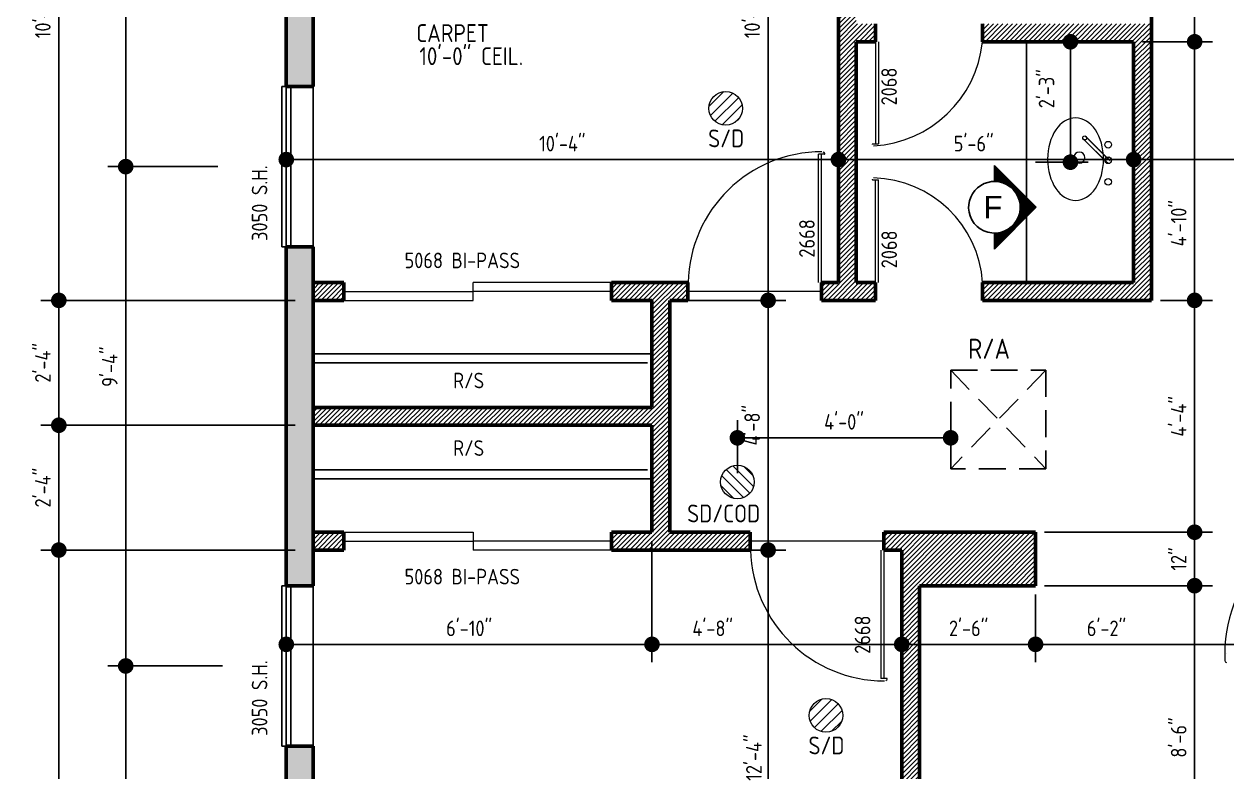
# Model space of a CAD drawing. Header units: feet. Extents: x 57903 to 63568, y -124112 to -112262.
# Drawn here: x 58261.1 to 58530.8, y -112946.6 to -112778.9 of the extents above; entities that cross this region are included whole.
import ezdxf
from ezdxf.enums import TextEntityAlignment as Align

# ---------------------------------------------------------------- set-up
doc = ezdxf.new("R2010")
doc.units = ezdxf.units.FT
doc.header["$LTSCALE"] = 30
doc.header["$MEASUREMENT"] = 0
for name, pattern in [('DASHED', [0.75, 0.5, -0.25]), ('HIDDEN', [0.375, 0.25, -0.125]), ('Solid', [0])]:
    doc.linetypes.add(name, pattern=pattern)
for name, color, linetype in [('CABS-FLOORPLAN', 4, 'Continuous'), ('TEXT', 7, 'Continuous'), ('WINS', 121, 'Continuous')]:
    doc.layers.add(name, color=color, linetype=linetype)
for name, color, linetype, lineweight in [('DIMS', 137, 'Continuous', 15), ('DOORS', 157, 'Continuous', 9), ('DOORTEXT', 253, 'Continuous', 20), ('HATCH', 123, 'Continuous', 0), ('L1', 251, 'Continuous', 13), ('TEXT LBLS', 81, 'Continuous', 18), ('WALLS', 7, 'Continuous', 60), ('WINDWS LBLS', 121, 'Continuous', 18)]:
    doc.layers.add(name, color=color, linetype=linetype, lineweight=lineweight)
doc.styles.add('ARCH', font='ARCHITXT.SHX')
doc.styles.add('SWIS72', font='swissel.ttf', dxfattribs={"height": 4.5})
doc.styles.add('TEXT1', font='ARCHITXT.shx')
doc.dimstyles.new('ARCHITECTURAL', dxfattribs={"dimtxt": 3.5, "dimasz": 3.5, "dimexe": 4, "dimexo": 2, "dimgap": 1.5, "dimtad": 1, "dimdec": 1, "dimzin": 3, "dimdsep": 46, "dimlunit": 4, "dimtxsty": 'ARCH', "dimblk": 'DOT', "dimcen": 0.0625, "dimadec": 0, "dimazin": 0, "dimtfac": 1, "dimtdec": 1, "dimtix": 1, "dimtofl": 0, "dimtmove": 1, "dimatfit": 2, "dimldrblk": 'DOTSMALL', "dimfxl": 1, "dimtolj": 1, "dimtzin": 0, "dimarcsym": 0})
pattern_1 = [(45, (-4579.4019, 10781.86935), (-0.530330086, 0.530330086), [])]

# ---------------------------------------------------------------- blocks, each defined once
blk = doc.blocks.new('_Dot')
at = {"layer": 'DIMS', "color": 0, "lineweight": -2}
blk.add_line((-0.5, 0), (-1, 0), dxfattribs=at)
at = {"layer": 'DIMS', "color": 0, "const_width": 0.5}
blk.add_lwpolyline([(-0.25, 0, 1), (0.25, 0, 1)], format="xyb", close=True, dxfattribs=at)
blk = doc.blocks.new('*D435')
at = {"layer": 'Defpoints', "color": 0, "linetype": 'Solid', "transparency": 16777216}
for p in [(58569.91, -112795.22), (58509.91, -112804.28), (58509.91, -112809.29)]:
    blk.add_point(p, dxfattribs=at)
at = {"layer": 'DIMS', "color": 0, "linetype": 'Solid', "lineweight": -2, "transparency": 16777216}
for p, q in [((58569.91, -112797.22), (58569.91, -112813.29)), ((58509.91, -112806.28), (58509.91, -112813.29)), ((58566.41, -112809.29), (58513.41, -112809.29))]:
    blk.add_line(p, q, dxfattribs=at)
at = {"layer": 'DIMS', "color": 0, "linetype": 'Solid', "lineweight": -2, "transparency": 16777216, "xscale": 3.5, "yscale": 3.5, "zscale": 3.5, "rotation": 180}
blk.add_blockref('_Dot', (58509.91, -112809.29), dxfattribs=at)
at = {"layer": 'DIMS', "color": 0, "linetype": 'Solid', "lineweight": -2, "transparency": 16777216, "xscale": 3.5, "yscale": 3.5, "zscale": 3.5}
blk.add_blockref('_Dot', (58569.91, -112809.29), dxfattribs=at)
at = {"layer": 'DIMS', "color": 0, "linetype": 'Solid', "transparency": 16777216, "insert": (58539.91, -112805.71), "char_height": 3.5, "attachment_point": 5, "style": 'ARCH'}
blk.add_mtext('\\A1;5\'-0"', dxfattribs=at)
blk = doc.blocks.new('_DotSmall')
at = {"layer": 'DIMS', "color": 0, "const_width": 0.5}
blk.add_lwpolyline([(-0.0625, 0, 1), (0.0625, 0, 1)], format="xyb", close=True, dxfattribs=at)
blk = doc.blocks.new('*D436')
at = {"layer": 'Defpoints', "color": 0, "linetype": 'Solid', "transparency": 16777216}
for p in [(58443.72, -112801.45), (58509.91, -112803.93), (58443.72, -112809.29)]:
    blk.add_point(p, dxfattribs=at)
at = {"layer": 'DIMS', "color": 0, "linetype": 'Solid', "lineweight": -2, "transparency": 16777216}
for p, q in [((58443.72, -112803.45), (58443.72, -112813.29)), ((58509.91, -112805.93), (58509.91, -112813.29)), ((58506.41, -112809.29), (58447.22, -112809.29))]:
    blk.add_line(p, q, dxfattribs=at)
at = {"layer": 'DIMS', "color": 0, "linetype": 'Solid', "lineweight": -2, "transparency": 16777216, "xscale": 3.5, "yscale": 3.5, "zscale": 3.5, "rotation": 180}
blk.add_blockref('_Dot', (58443.72, -112809.29), dxfattribs=at)
at = {"layer": 'DIMS', "color": 0, "linetype": 'Solid', "lineweight": -2, "transparency": 16777216, "xscale": 3.5, "yscale": 3.5, "zscale": 3.5}
blk.add_blockref('_Dot', (58509.91, -112809.29), dxfattribs=at)
at = {"layer": 'DIMS', "color": 0, "linetype": 'Solid', "transparency": 16777216, "insert": (58474.05, -112805.71), "char_height": 3.5, "attachment_point": 5, "style": 'ARCH'}
blk.add_mtext('\\A1;5\'-6"', dxfattribs=at)
blk = doc.blocks.new('*D437')
at = {"layer": 'Defpoints', "color": 0, "linetype": 'Solid', "transparency": 16777216}
for p in [(58319.91, -112789.05), (58443.72, -112801.45), (58319.91, -112809.29)]:
    blk.add_point(p, dxfattribs=at)
at = {"layer": 'DIMS', "color": 0, "linetype": 'Solid', "lineweight": -2, "transparency": 16777216}
for p, q in [((58319.91, -112791.05), (58319.91, -112813.29)), ((58443.72, -112803.45), (58443.72, -112813.29)), ((58440.22, -112809.29), (58323.41, -112809.29))]:
    blk.add_line(p, q, dxfattribs=at)
at = {"layer": 'DIMS', "color": 0, "linetype": 'Solid', "lineweight": -2, "transparency": 16777216, "xscale": 3.5, "yscale": 3.5, "zscale": 3.5, "rotation": 180}
blk.add_blockref('_Dot', (58319.91, -112809.29), dxfattribs=at)
at = {"layer": 'DIMS', "color": 0, "linetype": 'Solid', "lineweight": -2, "transparency": 16777216, "xscale": 3.5, "yscale": 3.5, "zscale": 3.5}
blk.add_blockref('_Dot', (58443.72, -112809.29), dxfattribs=at)
at = {"layer": 'DIMS', "color": 0, "linetype": 'Solid', "transparency": 16777216, "insert": (58381.81, -112805.71), "char_height": 3.5, "attachment_point": 5, "style": 'ARCH'}
blk.add_mtext('\\A1;10\'-4"', dxfattribs=at)
blk = doc.blocks.new('*D570')
at = {"layer": 'Defpoints', "color": 0, "linetype": 'Solid', "transparency": 16777216}
for p in [(58401.91, -112892.87), (58319.91, -112902.19), (58401.91, -112918.02)]:
    blk.add_point(p, dxfattribs=at)
at = {"layer": 'DIMS', "color": 0, "linetype": 'Solid', "lineweight": -2, "transparency": 16777216}
for p, q in [((58401.91, -112894.87), (58401.91, -112922.02)), ((58319.91, -112904.19), (58319.91, -112922.02)), ((58323.41, -112918.02), (58398.41, -112918.02))]:
    blk.add_line(p, q, dxfattribs=at)
at = {"layer": 'DIMS', "color": 0, "linetype": 'Solid', "lineweight": -2, "transparency": 16777216, "xscale": 3.5, "yscale": 3.5, "zscale": 3.5, "rotation": 180}
blk.add_blockref('_Dot', (58319.91, -112918.02), dxfattribs=at)
at = {"layer": 'DIMS', "color": 0, "linetype": 'Solid', "lineweight": -2, "transparency": 16777216, "xscale": 3.5, "yscale": 3.5, "zscale": 3.5}
blk.add_blockref('_Dot', (58401.91, -112918.02), dxfattribs=at)
at = {"layer": 'DIMS', "color": 0, "linetype": 'Solid', "transparency": 16777216, "insert": (58360.91, -112914.43), "char_height": 3.5, "attachment_point": 5, "style": 'ARCH'}
blk.add_mtext('\\A1;6\'-10"', dxfattribs=at)
blk = doc.blocks.new('*D571')
at = {"layer": 'Defpoints', "color": 0, "linetype": 'Solid', "transparency": 16777216}
for p in [(58401.91, -112896.87), (58457.91, -112896.87), (58457.91, -112918.02)]:
    blk.add_point(p, dxfattribs=at)
at = {"layer": 'DIMS', "color": 0, "linetype": 'Solid', "lineweight": -2, "transparency": 16777216}
for p, q in [((58401.91, -112898.87), (58401.91, -112922.02)), ((58457.91, -112898.87), (58457.91, -112922.02)), ((58405.41, -112918.02), (58454.41, -112918.02))]:
    blk.add_line(p, q, dxfattribs=at)
at = {"layer": 'DIMS', "color": 0, "linetype": 'Solid', "lineweight": -2, "transparency": 16777216, "xscale": 3.5, "yscale": 3.5, "zscale": 3.5, "rotation": 180}
blk.add_blockref('_Dot', (58401.91, -112918.02), dxfattribs=at)
at = {"layer": 'DIMS', "color": 0, "linetype": 'Solid', "lineweight": -2, "transparency": 16777216, "xscale": 3.5, "yscale": 3.5, "zscale": 3.5}
blk.add_blockref('_Dot', (58457.91, -112918.02), dxfattribs=at)
at = {"layer": 'DIMS', "color": 0, "linetype": 'Solid', "transparency": 16777216, "insert": (58415.53, -112914.43), "char_height": 3.5, "attachment_point": 5, "style": 'ARCH'}
blk.add_mtext('\\A1;4\'-8"', dxfattribs=at)
blk = doc.blocks.new('*D473')
at = {"layer": 'Defpoints', "color": 0, "linetype": 'Solid', "transparency": 16777216}
for p in [(58457.91, -112906.56), (58487.91, -112904.87), (58487.91, -112918.02)]:
    blk.add_point(p, dxfattribs=at)
at = {"layer": 'DIMS', "color": 0, "linetype": 'Solid', "lineweight": -2, "transparency": 16777216}
for p, q in [((58487.91, -112906.87), (58487.91, -112922.02)), ((58457.91, -112908.56), (58457.91, -112922.02)), ((58461.41, -112918.02), (58484.41, -112918.02))]:
    blk.add_line(p, q, dxfattribs=at)
at = {"layer": 'DIMS', "color": 0, "linetype": 'Solid', "lineweight": -2, "transparency": 16777216, "xscale": 3.5, "yscale": 3.5, "zscale": 3.5, "rotation": 180}
blk.add_blockref('_Dot', (58457.91, -112918.02), dxfattribs=at)
at = {"layer": 'DIMS', "color": 0, "linetype": 'Solid', "lineweight": -2, "transparency": 16777216, "xscale": 3.5, "yscale": 3.5, "zscale": 3.5}
blk.add_blockref('_Dot', (58487.91, -112918.02), dxfattribs=at)
at = {"layer": 'DIMS', "color": 0, "linetype": 'Solid', "transparency": 16777216, "insert": (58472.91, -112914.43), "char_height": 3.5, "attachment_point": 5, "style": 'ARCH'}
blk.add_mtext('\\A1;2\'-6"', dxfattribs=at)
blk = doc.blocks.new('*D572')
at = {"layer": 'Defpoints', "color": 0, "linetype": 'Solid', "transparency": 16777216}
for p in [(58487.91, -112904.87), (58561.91, -112909.36), (58561.91, -112918.02)]:
    blk.add_point(p, dxfattribs=at)
at = {"layer": 'DIMS', "color": 0, "linetype": 'Solid', "lineweight": -2, "transparency": 16777216}
for p, q in [((58487.91, -112906.87), (58487.91, -112922.02)), ((58561.91, -112911.36), (58561.91, -112922.02)), ((58491.41, -112918.02), (58558.41, -112918.02))]:
    blk.add_line(p, q, dxfattribs=at)
at = {"layer": 'DIMS', "color": 0, "linetype": 'Solid', "lineweight": -2, "transparency": 16777216, "xscale": 3.5, "yscale": 3.5, "zscale": 3.5, "rotation": 180}
blk.add_blockref('_Dot', (58487.91, -112918.02), dxfattribs=at)
at = {"layer": 'DIMS', "color": 0, "linetype": 'Solid', "lineweight": -2, "transparency": 16777216, "xscale": 3.5, "yscale": 3.5, "zscale": 3.5}
blk.add_blockref('_Dot', (58561.91, -112918.02), dxfattribs=at)
at = {"layer": 'DIMS', "color": 0, "linetype": 'Solid', "transparency": 16777216, "insert": (58503.82, -112914.43), "char_height": 3.5, "attachment_point": 5, "style": 'ARCH'}
blk.add_mtext('\\A1;6\'-2"', dxfattribs=at)
blk = doc.blocks.new('*D489')
at = {"layer": 'Defpoints', "color": 0, "linetype": 'Solid', "transparency": 16777216}
for p in [(58283.91, -112922.87), (58307.61, -112922.87), (58307.87, -113150.87)]:
    blk.add_point(p, dxfattribs=at)
at = {"layer": 'DIMS', "color": 0, "linetype": 'Solid', "lineweight": -2, "transparency": 16777216}
for p, q in [((58305.61, -112922.87), (58279.91, -112922.87)), ((58283.91, -113147.37), (58283.91, -112926.37)), ((58305.87, -113150.87), (58279.91, -113150.87))]:
    blk.add_line(p, q, dxfattribs=at)
at = {"layer": 'DIMS', "color": 0, "linetype": 'Solid', "lineweight": -2, "transparency": 16777216, "xscale": 3.5, "yscale": 3.5, "zscale": 3.5}
for p, rotation in [((58283.91, -112922.87), 90), ((58283.91, -113150.87), 270)]:
    blk.add_blockref('_Dot', p, dxfattribs=dict(at, rotation=rotation))
at = {"layer": 'DIMS', "color": 0, "linetype": 'Solid', "transparency": 16777216, "insert": (58280.33, -113031.24), "char_height": 3.5, "attachment_point": 5, "rotation": 90, "style": 'ARCH'}
blk.add_mtext('\\A1;19\'-0"', dxfattribs=at)
blk = doc.blocks.new('*D490')
at = {"layer": 'Defpoints', "color": 0, "linetype": 'Solid', "transparency": 16777216}
for p in [(58283.91, -112810.87), (58306.59, -112810.87), (58307.61, -112922.87)]:
    blk.add_point(p, dxfattribs=at)
at = {"layer": 'DIMS', "color": 0, "linetype": 'Solid', "lineweight": -2, "transparency": 16777216}
for p, q in [((58304.59, -112810.87), (58279.91, -112810.87)), ((58283.91, -112919.37), (58283.91, -112814.37)), ((58305.61, -112922.87), (58279.91, -112922.87))]:
    blk.add_line(p, q, dxfattribs=at)
at = {"layer": 'DIMS', "color": 0, "linetype": 'Solid', "lineweight": -2, "transparency": 16777216, "xscale": 3.5, "yscale": 3.5, "zscale": 3.5}
for p, rotation in [((58283.91, -112810.87), 90), ((58283.91, -112922.87), 270)]:
    blk.add_blockref('_Dot', p, dxfattribs=dict(at, rotation=rotation))
at = {"layer": 'DIMS', "color": 0, "linetype": 'Solid', "transparency": 16777216, "insert": (58280.33, -112855.73), "char_height": 3.5, "attachment_point": 5, "rotation": 90, "style": 'ARCH'}
blk.add_mtext('\\A1;9\'-4"', dxfattribs=at)
blk = doc.blocks.new('*D491')
at = {"layer": 'Defpoints', "color": 0, "linetype": 'Solid', "transparency": 16777216}
for p in [(58283.91, -112465.87), (58318.91, -112465.87, -0.39), (58306.59, -112810.87)]:
    blk.add_point(p, dxfattribs=at)
at = {"layer": 'DIMS', "color": 0, "linetype": 'Solid', "lineweight": -2, "transparency": 16777216}
for p, q in [((58316.91, -112465.87), (58279.91, -112465.87)), ((58283.91, -112807.37), (58283.91, -112469.37)), ((58304.59, -112810.87), (58279.91, -112810.87))]:
    blk.add_line(p, q, dxfattribs=at)
at = {"layer": 'DIMS', "color": 0, "linetype": 'Solid', "lineweight": -2, "transparency": 16777216, "xscale": 3.5, "yscale": 3.5, "zscale": 3.5}
for p, rotation in [((58283.91, -112465.87), 90), ((58283.91, -112810.87), 270)]:
    blk.add_blockref('_Dot', p, dxfattribs=dict(at, rotation=rotation))
at = {"layer": 'DIMS', "color": 0, "linetype": 'Solid', "transparency": 16777216, "insert": (58280.33, -112603.97), "char_height": 3.5, "attachment_point": 5, "rotation": 90, "style": 'ARCH'}
blk.add_mtext('\\A1;28\'-9"', dxfattribs=at)
blk = doc.blocks.new('*D494')
at = {"layer": 'Defpoints', "color": 0, "linetype": 'Solid', "transparency": 16777216}
for p in [(58268.91, -112896.87), (58323.91, -112896.87), (58323.91, -113044.87)]:
    blk.add_point(p, dxfattribs=at)
at = {"layer": 'DIMS', "color": 0, "linetype": 'Solid', "lineweight": -2, "transparency": 16777216}
for p, q in [((58321.91, -112896.87), (58264.91, -112896.87)), ((58268.91, -113041.37), (58268.91, -112900.37)), ((58321.91, -113044.87), (58264.91, -113044.87))]:
    blk.add_line(p, q, dxfattribs=at)
at = {"layer": 'DIMS', "color": 0, "linetype": 'Solid', "lineweight": -2, "transparency": 16777216, "xscale": 3.5, "yscale": 3.5, "zscale": 3.5}
for p, rotation in [((58268.91, -112896.87), 90), ((58268.91, -113044.87), 270)]:
    blk.add_blockref('_Dot', p, dxfattribs=dict(at, rotation=rotation))
at = {"layer": 'DIMS', "color": 0, "linetype": 'Solid', "transparency": 16777216, "insert": (58265.33, -112970.87), "char_height": 3.5, "attachment_point": 5, "rotation": 90, "style": 'ARCH'}
blk.add_mtext('\\A1;12\'-4"', dxfattribs=at)
blk = doc.blocks.new('*D495')
at = {"layer": 'Defpoints', "color": 0, "linetype": 'Solid', "transparency": 16777216}
for p in [(58268.91, -112868.87), (58323.91, -112868.87), (58323.91, -112896.87)]:
    blk.add_point(p, dxfattribs=at)
at = {"layer": 'DIMS', "color": 0, "linetype": 'Solid', "lineweight": -2, "transparency": 16777216}
for p, q in [((58321.91, -112868.87), (58264.91, -112868.87)), ((58268.91, -112893.37), (58268.91, -112872.37)), ((58321.91, -112896.87), (58264.91, -112896.87))]:
    blk.add_line(p, q, dxfattribs=at)
at = {"layer": 'DIMS', "color": 0, "linetype": 'Solid', "lineweight": -2, "transparency": 16777216, "xscale": 3.5, "yscale": 3.5, "zscale": 3.5}
for p, rotation in [((58268.91, -112868.87), 90), ((58268.91, -112896.87), 270)]:
    blk.add_blockref('_Dot', p, dxfattribs=dict(at, rotation=rotation))
at = {"layer": 'DIMS', "color": 0, "linetype": 'Solid', "transparency": 16777216, "insert": (58265.33, -112882.87), "char_height": 3.5, "attachment_point": 5, "rotation": 90, "style": 'ARCH'}
blk.add_mtext('\\A1;2\'-4"', dxfattribs=at)
blk = doc.blocks.new('*D496')
at = {"layer": 'Defpoints', "color": 0, "linetype": 'Solid', "transparency": 16777216}
for p in [(58268.91, -112840.87), (58323.91, -112840.87), (58323.91, -112868.87)]:
    blk.add_point(p, dxfattribs=at)
at = {"layer": 'DIMS', "color": 0, "linetype": 'Solid', "lineweight": -2, "transparency": 16777216}
for p, q in [((58321.91, -112840.87), (58264.91, -112840.87)), ((58268.91, -112865.37), (58268.91, -112844.37)), ((58321.91, -112868.87), (58264.91, -112868.87))]:
    blk.add_line(p, q, dxfattribs=at)
at = {"layer": 'DIMS', "color": 0, "linetype": 'Solid', "lineweight": -2, "transparency": 16777216, "xscale": 3.5, "yscale": 3.5, "zscale": 3.5}
for p, rotation in [((58268.91, -112840.87), 90), ((58268.91, -112868.87), 270)]:
    blk.add_blockref('_Dot', p, dxfattribs=dict(at, rotation=rotation))
at = {"layer": 'DIMS', "color": 0, "linetype": 'Solid', "transparency": 16777216, "insert": (58265.33, -112854.87), "char_height": 3.5, "attachment_point": 5, "rotation": 90, "style": 'ARCH'}
blk.add_mtext('\\A1;2\'-4"', dxfattribs=at)
blk = doc.blocks.new('*D497')
at = {"layer": 'Defpoints', "color": 0, "linetype": 'Solid', "transparency": 16777216}
for p in [(58268.91, -112712.87), (58323.91, -112712.87), (58323.91, -112840.87)]:
    blk.add_point(p, dxfattribs=at)
at = {"layer": 'DIMS', "color": 0, "linetype": 'Solid', "lineweight": -2, "transparency": 16777216}
for p, q in [((58321.91, -112712.87), (58264.91, -112712.87)), ((58268.91, -112837.37), (58268.91, -112716.37)), ((58321.91, -112840.87), (58264.91, -112840.87))]:
    blk.add_line(p, q, dxfattribs=at)
at = {"layer": 'DIMS', "color": 0, "linetype": 'Solid', "lineweight": -2, "transparency": 16777216, "xscale": 3.5, "yscale": 3.5, "zscale": 3.5}
for p, rotation in [((58268.91, -112712.87), 90), ((58268.91, -112840.87), 270)]:
    blk.add_blockref('_Dot', p, dxfattribs=dict(at, rotation=rotation))
at = {"layer": 'DIMS', "color": 0, "linetype": 'Solid', "transparency": 16777216, "insert": (58265.33, -112776.87), "char_height": 3.5, "attachment_point": 5, "rotation": 90, "style": 'ARCH'}
blk.add_mtext('\\A1;10\'-8"', dxfattribs=at)
blk = doc.blocks.new('*D499')
at = {"layer": 'Defpoints', "color": 0, "linetype": 'Solid', "transparency": 16777216}
for p in [(58253.91, -112396.87), (58319.91, -112396.87), (58319.91, -113188.87)]:
    blk.add_point(p, dxfattribs=at)
at = {"layer": 'DIMS', "color": 0, "linetype": 'Solid', "lineweight": -2, "transparency": 16777216}
for p, q in [((58317.91, -112396.87), (58249.91, -112396.87)), ((58253.91, -113185.37), (58253.91, -112400.37)), ((58317.91, -113188.87), (58249.91, -113188.87))]:
    blk.add_line(p, q, dxfattribs=at)
at = {"layer": 'DIMS', "color": 0, "linetype": 'Solid', "lineweight": -2, "transparency": 16777216, "xscale": 3.5, "yscale": 3.5, "zscale": 3.5}
for p, rotation in [((58253.91, -112396.87), 90), ((58253.91, -113188.87), 270)]:
    blk.add_blockref('_Dot', p, dxfattribs=dict(at, rotation=rotation))
at = {"layer": 'DIMS', "color": 0, "linetype": 'Solid', "transparency": 16777216, "insert": (58250.33, -112792.87), "char_height": 3.5, "attachment_point": 5, "rotation": 90, "style": 'ARCH'}
blk.add_mtext('\\A1;66\'-0"', dxfattribs=at)
blk = doc.blocks.new('*D502')
at = {"layer": 'Defpoints', "color": 0, "linetype": 'Solid', "transparency": 16777216}
for p in [(58404.56, -112840.87), (58418.76, -112896.87), (58427.95, -112896.87)]:
    blk.add_point(p, dxfattribs=at)
at = {"layer": 'DIMS', "color": 0, "linetype": 'Solid', "lineweight": -2, "transparency": 16777216}
for p, q in [((58406.56, -112840.87), (58431.95, -112840.87)), ((58427.95, -112844.37), (58427.95, -112893.37)), ((58420.76, -112896.87), (58431.95, -112896.87))]:
    blk.add_line(p, q, dxfattribs=at)
at = {"layer": 'DIMS', "color": 0, "linetype": 'Solid', "lineweight": -2, "transparency": 16777216, "xscale": 3.5, "yscale": 3.5, "zscale": 3.5}
for p, rotation in [((58427.95, -112840.87), 90), ((58427.95, -112896.87), 270)]:
    blk.add_blockref('_Dot', p, dxfattribs=dict(at, rotation=rotation))
at = {"layer": 'DIMS', "color": 0, "linetype": 'Solid', "transparency": 16777216, "insert": (58424.37, -112868.87), "char_height": 3.5, "attachment_point": 5, "rotation": 90, "style": 'ARCH'}
blk.add_mtext('\\A1;4\'-8"', dxfattribs=at)
blk = doc.blocks.new('*D503')
at = {"layer": 'Defpoints', "color": 0, "linetype": 'Solid', "transparency": 16777216}
for p in [(58418.76, -112896.87), (58414.46, -113044.87), (58427.95, -113044.87)]:
    blk.add_point(p, dxfattribs=at)
at = {"layer": 'DIMS', "color": 0, "linetype": 'Solid', "lineweight": -2, "transparency": 16777216}
for p, q in [((58420.76, -112896.87), (58431.95, -112896.87)), ((58427.95, -112900.37), (58427.95, -113041.37)), ((58416.46, -113044.87), (58431.95, -113044.87))]:
    blk.add_line(p, q, dxfattribs=at)
at = {"layer": 'DIMS', "color": 0, "linetype": 'Solid', "lineweight": -2, "transparency": 16777216, "xscale": 3.5, "yscale": 3.5, "zscale": 3.5}
for p, rotation in [((58427.95, -112896.87), 90), ((58427.95, -113044.87), 270)]:
    blk.add_blockref('_Dot', p, dxfattribs=dict(at, rotation=rotation))
at = {"layer": 'DIMS', "color": 0, "linetype": 'Solid', "transparency": 16777216, "insert": (58424.75, -112943.42), "char_height": 3.5, "attachment_point": 5, "rotation": 90, "style": 'ARCH'}
blk.add_mtext('\\A1;12\'-4"', dxfattribs=at)
blk = doc.blocks.new('*D505')
at = {"layer": 'Defpoints', "color": 0, "linetype": 'Solid', "transparency": 16777216}
for p in [(58404.56, -112712.87), (58427.95, -112712.87), (58404.56, -112840.87)]:
    blk.add_point(p, dxfattribs=at)
at = {"layer": 'DIMS', "color": 0, "linetype": 'Solid', "lineweight": -2, "transparency": 16777216}
for p, q in [((58406.56, -112712.87), (58431.95, -112712.87)), ((58427.95, -112837.37), (58427.95, -112716.37)), ((58406.56, -112840.87), (58431.95, -112840.87))]:
    blk.add_line(p, q, dxfattribs=at)
at = {"layer": 'DIMS', "color": 0, "linetype": 'Solid', "lineweight": -2, "transparency": 16777216, "xscale": 3.5, "yscale": 3.5, "zscale": 3.5}
for p, rotation in [((58427.95, -112712.87), 90), ((58427.95, -112840.87), 270)]:
    blk.add_blockref('_Dot', p, dxfattribs=dict(at, rotation=rotation))
at = {"layer": 'DIMS', "color": 0, "linetype": 'Solid', "transparency": 16777216, "insert": (58424.37, -112776.87), "char_height": 3.5, "attachment_point": 5, "rotation": 90, "style": 'ARCH'}
blk.add_mtext('\\A1;10\'-8"', dxfattribs=at)
blk = doc.blocks.new('*D507')
at = {"layer": 'Defpoints', "color": 0, "linetype": 'Solid', "transparency": 16777216}
for p in [(58502.91, -112904.87), (58523.58, -112904.87), (58508.91, -113006.87)]:
    blk.add_point(p, dxfattribs=at)
at = {"layer": 'DIMS', "color": 0, "linetype": 'Solid', "lineweight": -2, "transparency": 16777216}
for p, q in [((58504.91, -112904.87), (58527.58, -112904.87)), ((58523.58, -113003.37), (58523.58, -112908.37)), ((58510.91, -113006.87), (58527.58, -113006.87))]:
    blk.add_line(p, q, dxfattribs=at)
at = {"layer": 'DIMS', "color": 0, "linetype": 'Solid', "lineweight": -2, "transparency": 16777216, "xscale": 3.5, "yscale": 3.5, "zscale": 3.5}
for p, rotation in [((58523.58, -112904.87), 90), ((58523.58, -113006.87), 270)]:
    blk.add_blockref('_Dot', p, dxfattribs=dict(at, rotation=rotation))
at = {"layer": 'DIMS', "color": 0, "linetype": 'Solid', "transparency": 16777216, "insert": (58520, -112938.91), "char_height": 3.5, "attachment_point": 5, "rotation": 90, "style": 'ARCH'}
blk.add_mtext('\\A1;8\'-6"', dxfattribs=at)
blk = doc.blocks.new('*D508')
at = {"layer": 'Defpoints', "color": 0, "linetype": 'Solid', "transparency": 16777216}
for p in [(58513.91, -112840.87), (58523.58, -112840.87), (58511.29, -112892.87)]:
    blk.add_point(p, dxfattribs=at)
at = {"layer": 'DIMS', "color": 0, "linetype": 'Solid', "lineweight": -2, "transparency": 16777216}
for p, q in [((58515.91, -112840.87), (58527.58, -112840.87)), ((58523.58, -112889.37), (58523.58, -112844.37)), ((58513.29, -112892.87), (58527.58, -112892.87))]:
    blk.add_line(p, q, dxfattribs=at)
at = {"layer": 'DIMS', "color": 0, "linetype": 'Solid', "lineweight": -2, "transparency": 16777216, "xscale": 3.5, "yscale": 3.5, "zscale": 3.5}
for p, rotation in [((58523.58, -112840.87), 90), ((58523.58, -112892.87), 270)]:
    blk.add_blockref('_Dot', p, dxfattribs=dict(at, rotation=rotation))
at = {"layer": 'DIMS', "color": 0, "linetype": 'Solid', "transparency": 16777216, "insert": (58520, -112866.87), "char_height": 3.5, "attachment_point": 5, "rotation": 90, "style": 'ARCH'}
blk.add_mtext('\\A1;4\'-4"', dxfattribs=at)
blk = doc.blocks.new('*D509')
at = {"layer": 'Defpoints', "color": 0, "linetype": 'Solid', "transparency": 16777216}
for p in [(58509.91, -112782.87), (58523.58, -112782.87), (58519.91, -112840.87)]:
    blk.add_point(p, dxfattribs=at)
at = {"layer": 'DIMS', "color": 0, "linetype": 'Solid', "lineweight": -2, "transparency": 16777216}
for p, q in [((58511.91, -112782.87), (58527.58, -112782.87)), ((58523.58, -112837.37), (58523.58, -112786.37)), ((58521.91, -112840.87), (58527.58, -112840.87))]:
    blk.add_line(p, q, dxfattribs=at)
at = {"layer": 'DIMS', "color": 0, "linetype": 'Solid', "lineweight": -2, "transparency": 16777216, "xscale": 3.5, "yscale": 3.5, "zscale": 3.5}
for p, rotation in [((58523.58, -112782.87), 90), ((58523.58, -112840.87), 270)]:
    blk.add_blockref('_Dot', p, dxfattribs=dict(at, rotation=rotation))
at = {"layer": 'DIMS', "color": 0, "linetype": 'Solid', "transparency": 16777216, "insert": (58520, -112823.56), "char_height": 3.5, "attachment_point": 5, "rotation": 90, "style": 'ARCH'}
blk.add_mtext('\\A1;4\'-10"', dxfattribs=at)
blk = doc.blocks.new('*D510')
at = {"layer": 'Defpoints', "color": 0, "linetype": 'Solid', "transparency": 16777216}
for p in [(58507.91, -112712.87), (58523.58, -112712.87), (58509.91, -112782.87)]:
    blk.add_point(p, dxfattribs=at)
at = {"layer": 'DIMS', "color": 0, "linetype": 'Solid', "lineweight": -2, "transparency": 16777216}
for p, q in [((58509.91, -112712.87), (58527.58, -112712.87)), ((58523.58, -112779.37), (58523.58, -112716.37)), ((58511.91, -112782.87), (58527.58, -112782.87))]:
    blk.add_line(p, q, dxfattribs=at)
at = {"layer": 'DIMS', "color": 0, "linetype": 'Solid', "lineweight": -2, "transparency": 16777216, "xscale": 3.5, "yscale": 3.5, "zscale": 3.5}
for p, rotation in [((58523.58, -112712.87), 90), ((58523.58, -112782.87), 270)]:
    blk.add_blockref('_Dot', p, dxfattribs=dict(at, rotation=rotation))
at = {"layer": 'DIMS', "color": 0, "linetype": 'Solid', "transparency": 16777216, "insert": (58520, -112760.63), "char_height": 3.5, "attachment_point": 5, "rotation": 90, "style": 'ARCH'}
blk.add_mtext('\\A1;5\'-10"', dxfattribs=at)
blk = doc.blocks.new('*D513')
at = {"layer": 'Defpoints', "color": 0, "linetype": 'Solid', "transparency": 16777216}
for p in [(58487.91, -112892.87), (58523.58, -112892.87), (58487.91, -112904.87)]:
    blk.add_point(p, dxfattribs=at)
at = {"layer": 'DIMS', "color": 0, "linetype": 'Solid', "lineweight": -2, "transparency": 16777216}
for p, q in [((58489.91, -112892.87), (58527.58, -112892.87)), ((58523.58, -112901.37), (58523.58, -112896.37)), ((58489.91, -112904.87), (58527.58, -112904.87))]:
    blk.add_line(p, q, dxfattribs=at)
at = {"layer": 'DIMS', "color": 0, "linetype": 'Solid', "lineweight": -2, "transparency": 16777216, "xscale": 3.5, "yscale": 3.5, "zscale": 3.5}
for p, rotation in [((58523.58, -112892.87), 90), ((58523.58, -112904.87), 270)]:
    blk.add_blockref('_Dot', p, dxfattribs=dict(at, rotation=rotation))
at = {"layer": 'DIMS', "color": 0, "linetype": 'Solid', "transparency": 16777216, "insert": (58520, -112898.87), "char_height": 3.5, "attachment_point": 5, "rotation": 90, "style": 'ARCH'}
blk.add_mtext('\\A1;12"', dxfattribs=at)
blk = doc.blocks.new('*D483')
at = {"layer": 'Defpoints', "color": 0, "linetype": 'Solid', "transparency": 16777216}
for p in [(58487.91, -112782.87), (58495.74, -112782.87), (58485.91, -112809.87)]:
    blk.add_point(p, dxfattribs=at)
at = {"layer": 'DIMS', "color": 0, "linetype": 'Solid', "lineweight": -2, "transparency": 16777216}
for p, q in [((58489.91, -112782.87), (58499.74, -112782.87)), ((58495.74, -112806.37), (58495.74, -112786.37)), ((58487.91, -112809.87), (58499.74, -112809.87))]:
    blk.add_line(p, q, dxfattribs=at)
at = {"layer": 'DIMS', "color": 0, "linetype": 'Solid', "lineweight": -2, "transparency": 16777216, "xscale": 3.5, "yscale": 3.5, "zscale": 3.5}
for p, rotation in [((58495.74, -112782.87), 90), ((58495.74, -112809.87), 270)]:
    blk.add_blockref('_Dot', p, dxfattribs=dict(at, rotation=rotation))
at = {"layer": 'DIMS', "color": 0, "linetype": 'Solid', "transparency": 16777216, "insert": (58490.37, -112793.39), "char_height": 3.5, "attachment_point": 5, "rotation": 90, "style": 'ARCH'}
blk.add_mtext('\\A1;2\'-3"', dxfattribs=at)
blk = doc.blocks.new('*D595')
at = {"layer": 'Defpoints', "color": 0, "linetype": 'Solid', "transparency": 16777216}
for p in [(58468.88, -112871.7), (58468.88, -112878.63), (58421.06, -112881.6)]:
    blk.add_point(p, dxfattribs=at)
at = {"layer": 'DIMS', "color": 0, "linetype": 'Solid', "lineweight": -2, "transparency": 16777216}
for p, q in [((58421.06, -112879.6), (58421.06, -112867.7)), ((58468.88, -112876.63), (58468.88, -112867.7)), ((58424.56, -112871.7), (58465.38, -112871.7))]:
    blk.add_line(p, q, dxfattribs=at)
at = {"layer": 'DIMS', "color": 0, "linetype": 'Solid', "lineweight": -2, "transparency": 16777216, "xscale": 3.5, "yscale": 3.5, "zscale": 3.5, "rotation": 180}
blk.add_blockref('_Dot', (58421.06, -112871.7), dxfattribs=at)
at = {"layer": 'DIMS', "color": 0, "linetype": 'Solid', "lineweight": -2, "transparency": 16777216, "xscale": 3.5, "yscale": 3.5, "zscale": 3.5}
blk.add_blockref('_Dot', (58468.88, -112871.7), dxfattribs=at)
at = {"layer": 'DIMS', "color": 0, "linetype": 'Solid', "transparency": 16777216, "insert": (58444.97, -112868.12), "char_height": 3.5, "attachment_point": 5, "style": 'ARCH'}
blk.add_mtext('\\A1;4\'-0"', dxfattribs=at)

msp = doc.modelspace()

# ---------------------------------------------------------------- hatches: boundary and pattern name
at = {"layer": 'HATCH'}
h = msp.add_hatch(color=9, dxfattribs=at)
h.dxf.hatch_style = 1
h.set_gradient(color1=(199, 200, 202), color2=(147, 149, 152), name='INVCYLINDER')
h.paths.add_polyline_path([(58325.91, -112495.87), (58319.93, -112495.87), (58319.93, -112792.87), (58325.91, -112792.87)])
h.paths.add_polyline_path([(58322.69, -112588.78), (58322.69, -112597.11), (58320.98, -112597.11), (58320.98, -112588.78)], flags=16)
at = {"layer": 'HATCH', "linetype": 'Solid'}
h = msp.add_hatch(dxfattribs=at)
h.set_pattern_fill('ANSI31', color=256, scale=6, style=0)
h.set_pattern_definition(pattern_1)
h.paths.add_polyline_path([(58507.91, -112708.87), (58378.91, -112708.87), (58378.91, -112678.87), (58374.91, -112674.87), (58372.08, -112677.7), (58374.91, -112680.53), (58374.91, -112708.87), (58374.91, -112712.87), (58443.72, -112712.87), (58443.72, -112836.87), (58439.91, -112836.87), (58439.91, -112840.87), (58452.03, -112840.87), (58452.03, -112836.87), (58447.72, -112836.87), (58447.72, -112782.87), (58452.03, -112782.87), (58452.03, -112778.87), (58447.72, -112778.87), (58447.72, -112712.87), (58507.91, -112712.87)])
h = msp.add_hatch(dxfattribs=at)
h.set_pattern_fill('ANSI31', color=256, scale=6, style=0)
h.set_pattern_definition([(45, (-4769.7873, 7351.452), (-0.530330086, 0.530330086), [])])
h.paths.add_polyline_path([(58476.03, -112778.87), (58507.91, -112778.87), (58513.91, -112778.87), (58513.91, -112840.87), (58476.03, -112840.87), (58476.03, -112836.87), (58509.91, -112836.87), (58509.91, -112782.87), (58476.03, -112782.87)])
at = {"layer": 'HATCH'}
h = msp.add_hatch(color=9, dxfattribs=at)
h.dxf.hatch_style = 1
h.set_gradient(color1=(199, 200, 202), color2=(147, 149, 152), name='INVCYLINDER')
h.paths.add_polyline_path([(58325.91, -112828.87), (58319.91, -112828.87), (58319.91, -112904.87), (58319.93, -112904.87), (58325.91, -112904.87)])
at = {"layer": 'HATCH', "linetype": 'Solid'}
h = msp.add_hatch(dxfattribs=at)
h.set_pattern_fill('ANSI31', color=256, scale=6, style=0)
h.set_pattern_definition(pattern_1)
h.paths.add_polyline_path([(58409.91, -112836.87), (58392.82, -112836.87), (58392.82, -112840.87), (58401.91, -112840.87), (58401.91, -112864.87), (58325.91, -112864.87), (58325.91, -112868.87), (58401.91, -112868.87), (58401.91, -112892.87), (58392.82, -112892.87), (58392.82, -112896.87), (58423.91, -112896.87), (58423.91, -112892.87), (58405.91, -112892.87), (58405.91, -112840.87), (58409.91, -112840.87)])
h = msp.add_hatch(dxfattribs=at)
h.set_pattern_fill('ANSI31', color=256, scale=6, style=0)
h.set_pattern_definition(pattern_1)
h.paths.add_polyline_path([(58332.82, -112836.87), (58325.91, -112836.87), (58325.91, -112840.87), (58332.82, -112840.87)])
h = msp.add_hatch(dxfattribs=at)
h.set_pattern_fill('ANSI31', color=256, scale=6, style=0)
h.set_pattern_definition(pattern_1)
h.paths.add_polyline_path([(58465.91, -113040.87), (58461.91, -113040.87), (58461.91, -112904.87), (58487.91, -112904.87), (58487.91, -112892.87), (58453.91, -112892.87), (58453.91, -112896.87), (58457.91, -112896.87), (58457.91, -113040.87), (58325.91, -113040.87), (58325.91, -113044.87), (58465.91, -113044.87)])
h = msp.add_hatch(dxfattribs=at)
h.set_pattern_fill('ANSI31', color=256, scale=6, style=0)
h.set_pattern_definition(pattern_1)
h.paths.add_polyline_path([(58332.82, -112892.87), (58325.91, -112892.87), (58325.91, -112896.87), (58332.82, -112896.87)])
at = {"layer": 'HATCH'}
h = msp.add_hatch(color=9, dxfattribs=at)
h.dxf.hatch_style = 1
h.set_gradient(color1=(199, 200, 202), color2=(147, 149, 152), name='INVCYLINDER')
h.paths.add_polyline_path([(58325.91, -112940.87), (58319.91, -112940.87), (58319.91, -113084.87), (58325.91, -113084.87)])
at = {"layer": 'TEXT'}
h = msp.add_hatch(dxfattribs=at)
h.set_pattern_fill('ANSI31', color=256, scale=0.771685, angle=450, style=0)
h.set_pattern_definition([(45, (66524.05141, -146698.41596), (0.06820794816, -0.06820794816), [])])
h.paths.add_polyline_path([(58488.08, -112819.99), (58478.69, -112829.37), (58478.69, -112825.77, 0.781311), (58481.41, -112814.88, 0.122769), (58478.69, -112814.2), (58478.69, -112810.6)])
at = {"layer": 'TEXT LBLS', "ltscale": 0.5}
h = msp.add_hatch(dxfattribs=at)
h.set_pattern_fill('ANSI31', color=256, scale=13.3, style=0)
h.set_pattern_definition([(45, (57214.1228, -119911.0109), (-1.17556502, 1.17556502), [])])
h.paths.add_polyline_path([(58414.66, -112797.8, 1), (58422.2, -112797.8, 1)])
h = msp.add_hatch(dxfattribs=at)
h.set_pattern_fill('ANSI31', color=256, scale=13.3, angle=-90, style=0)
h.set_pattern_definition([(315, (51179.1552, -111839.3861), (1.17556502, 1.17556502), [])])
h.paths.add_polyline_path([(58421.06, -112877.83, 1), (58421.06, -112885.37, 1)])
h = msp.add_hatch(dxfattribs=at)
h.set_pattern_fill('ANSI31', color=256, scale=13.3, style=0)
h.set_pattern_definition([(45, (57236.213, -120047.172), (-1.17556502, 1.17556502), [])])
h.paths.add_polyline_path([(58437.15, -112933.96, 1), (58444.69, -112933.96, 1)])

# ---------------------------------------------------------------- linework, layer by layer
at = {"layer": 'CABS-FLOORPLAN', "color": 4}
for p, q in [((58485.91, -112782.87), (58485.91, -112836.87)), ((58325.91, -112852.87), (58401.91, -112852.87)), ((58325.91, -112880.87), (58401.91, -112880.87))]:
    msp.add_line(p, q, dxfattribs=at)
at = {"layer": 'CABS-FLOORPLAN', "color": 4, "linetype": 'HIDDEN', "ltscale": 10}
for p, q in [((58325.91, -112854.87), (58401.91, -112854.87)), ((58325.91, -112878.87), (58401.91, -112878.87))]:
    msp.add_line(p, q, dxfattribs=at)
at = {"layer": 'CABS-FLOORPLAN', "color": 4, "linetype": 'DASHED', "ltscale": 0.4}
for p, q in [((58490.23, -112856.53), (58468.88, -112878.63)), ((58468.88, -112856.53), (58490.23, -112878.63))]:
    msp.add_line(p, q, dxfattribs=at)
msp.add_lwpolyline([(58468.88, -112856.53), (58490.23, -112856.53), (58490.23, -112878.63), (58468.88, -112878.63)], close=True, dxfattribs=at)
at = {"layer": 'DOORS'}
for p, q in [((58452.03, -112782.87), (58452, -112805.79)), ((58452.7, -112782.87), (58452.67, -112805.79)), ((58451.39, -112805.79), (58452.67, -112805.79)), ((58439.24, -112807.66), (58439.24, -112807.65)), ((58440.52, -112808.09), (58439.24, -112808.09)), ((58439.24, -112836.87), (58439.24, -112808.09)), ((58439.91, -112836.87), (58439.91, -112808.09)), ((58451.42, -112813.83), (58452.7, -112813.83)), ((58452.03, -112836.87), (58452.03, -112813.83)), ((58452.7, -112836.87), (58452.7, -112813.83)), ((58332.82, -112838.87), (58361.82, -112838.87)), ((58392.82, -112836.87), (58361.82, -112836.87)), ((58361.82, -112838.87), (58361.82, -112836.87)), ((58361.82, -112840.87), (58361.82, -112838.87)), ((58392.82, -112838.87), (58361.82, -112838.87)), ((58332.82, -112840.87), (58361.82, -112840.87)), ((58332.82, -112892.87), (58361.82, -112892.87)), ((58361.82, -112892.87), (58361.82, -112894.87)), ((58332.82, -112894.87), (58361.82, -112894.87)), ((58361.82, -112894.87), (58361.82, -112896.87)), ((58392.82, -112894.87), (58361.82, -112894.87)), ((58392.82, -112896.87), (58361.82, -112896.87)), ((58453.24, -112896.87), (58453.24, -112925.65)), ((58453.91, -112896.87), (58453.91, -112925.65)), ((58530.36, -112919.99), (58530.35, -112919.99)), ((58530.66, -112919.99), (58530.65, -112919.99)), ((58454.52, -112925.65), (58453.24, -112925.65)), ((58453.24, -112926.09), (58453.24, -112926.09))]:
    msp.add_line(p, q, dxfattribs=at)
for centre, radius, start, end in [((58450.06, -112780.16), 26.11, 273.343, 354.0427), ((58451.39, -112805.92), 0.134, 90, 188.8942), ((58440.01, -112837.53), 30, 90, 178.747), ((58440.32, -112807.99), 0.336, 8.8942, 89.0078), ((58440.52, -112807.96), 0.134, 270, 8.8942), ((58451.42, -112813.7), 0.134, 171.1058, 270), ((58450.95, -112838.52), 25.13, 3.7527, 88.5027), ((58561.56, -112920.1), 31.24, 88.5009, 182.8516), ((58454.01, -112896.21), 30, 181.253, 270), ((58530.79, -112921.65), 0.439, 180.9922, 261.1058), ((58454.52, -112925.79), 0.134, 351.1058, 90), ((58454.32, -112925.76), 0.336, 270.9922, 351.1058)]:
    msp.add_arc(centre, radius, start, end, dxfattribs=at)
at = {"layer": 'L1', "color": 12, "linetype": 'Continuous', "extrusion": (-0.707107, -0.707107, -1.83772e-16)}
msp.add_line((58504.29, -112809.25, 19.5), (58499.39, -112804.35, 19.5), dxfattribs=at)
at = {"layer": 'L1', "linetype": 'Solid'}
for p, q in [((58439.91, -112838.87), (58409.91, -112838.87)), ((58453.91, -112894.87), (58423.91, -112894.87))]:
    msp.add_line(p, q, dxfattribs=at)
at = {"layer": 'L1', "color": 12, "linetype": 'Continuous'}
for centre, radius in [((58498.94, -112804.43, 8.75), 0.456), ((58504.2, -112805.95, 17), 0.75), ((58504.2, -112809.45, 17), 0.75), ((58504.2, -112814.29, 17), 0.75)]:
    msp.add_circle(centre, radius, dxfattribs=at)
for start, end in [(90, 270), (270, 90)]:
    msp.add_arc((58497.74, -112808.84, 8.5), 1.25, start, end, dxfattribs=at)
at = {"layer": 'L1', "color": 12, "linetype": 'Continuous', "extrusion": (0, 0, -1)}
msp.add_ellipse((58496.88, -112809.2, 16.5), major_axis=(0, 9.26), ratio=0.677743, dxfattribs=at)
at = {"layer": 'L1', "color": 12, "linetype": 'Continuous'}
for points in [[(58499.07, -112804.04, 19.5), (58499.07, -112804.04, 18.75), (58504.64, -112809.6, 18.75), (58504.29, -112809.25, 19.5)], [(58498.54, -112804.57, 19.5), (58498.54, -112804.57, 18.75), (58504.11, -112810.13, 18.75), (58503.76, -112809.78, 19.5)], [(58504.11, -112809.01, 18.75), (58503.41, -112809.72, 18.75), (58503.41, -112809.72, 18), (58504.47, -112808.66, 18)]]:
    msp.add_3dface(points, dxfattribs=at)
at = {"layer": 'TEXT'}
for p, q in [((58478.69, -112810.6), (58478.69, -112814.2)), ((58478.69, -112810.6), (58488.08, -112819.99)), ((58478.69, -112829.37), (58488.08, -112819.99)), ((58478.69, -112829.37), (58478.69, -112825.77))]:
    msp.add_line(p, q, dxfattribs=at)
for start, end in [(62.0036, 199.7008), (199.7008, 62.0036)]:
    msp.add_arc((58478.69, -112819.99), 5.79, start, end, dxfattribs=at)
at = {"layer": 'TEXT LBLS', "ltscale": 0.5}
for centre in [(58418.43, -112797.8), (58421.06, -112881.6), (58440.92, -112933.96)]:
    msp.add_circle(centre, 3.77, dxfattribs=at)
at = {"layer": 'WALLS'}
for p, q in [((58319.91, -112495.87, -0.39), (58319.91, -112792.87)), ((58325.91, -112495.87, -0.39), (58325.91, -112792.87)), ((58513.91, -112680.87), (58513.91, -112840.87)), ((58443.72, -112712.87), (58443.72, -112836.87)), ((58452.03, -112782.87), (58452.03, -112778.87)), ((58476.03, -112782.87), (58476.03, -112778.87)), ((58447.72, -112782.87), (58447.72, -112836.87)), ((58447.72, -112782.87), (58452.03, -112782.87)), ((58476.03, -112782.87), (58509.91, -112782.87)), ((58509.91, -112782.87), (58509.91, -112836.87)), ((58325.91, -112792.87), (58319.91, -112792.87)), ((58319.91, -112828.87), (58319.91, -112904.87)), ((58325.91, -112828.87), (58319.91, -112828.87)), ((58325.91, -112828.87), (58325.91, -112904.87)), ((58332.82, -112836.87), (58325.91, -112836.87)), ((58332.82, -112840.87), (58332.82, -112836.87)), ((58409.91, -112836.87), (58392.82, -112836.87)), ((58392.82, -112840.87), (58392.82, -112836.87)), ((58409.91, -112836.87), (58409.91, -112840.87)), ((58443.72, -112836.87), (58439.91, -112836.87)), ((58439.91, -112836.87), (58439.91, -112840.87)), ((58447.72, -112836.87), (58452.03, -112836.87)), ((58452.03, -112840.87), (58452.03, -112836.87)), ((58476.03, -112836.87), (58509.91, -112836.87)), ((58476.03, -112840.87), (58476.03, -112836.87)), ((58332.82, -112840.87), (58325.91, -112840.87)), ((58401.91, -112840.87), (58392.82, -112840.87)), ((58401.91, -112840.87), (58401.91, -112864.87)), ((58409.91, -112840.87), (58405.91, -112840.87)), ((58405.91, -112840.87), (58405.91, -112892.87)), ((58439.91, -112840.87), (58452.03, -112840.87)), ((58513.91, -112840.87), (58476.03, -112840.87)), ((58401.91, -112864.87), (58325.91, -112864.87)), ((58401.91, -112868.87), (58325.91, -112868.87)), ((58401.91, -112868.87), (58401.91, -112892.87)), ((58332.82, -112892.87), (58325.91, -112892.87)), ((58332.82, -112892.87), (58332.82, -112896.87)), ((58401.91, -112892.87), (58392.82, -112892.87)), ((58392.82, -112892.87), (58392.82, -112896.87)), ((58423.91, -112892.87), (58405.91, -112892.87)), ((58423.91, -112892.87), (58423.91, -112896.87)), ((58487.91, -112892.87), (58453.91, -112892.87)), ((58453.91, -112892.87), (58453.91, -112896.87)), ((58487.91, -112892.87), (58487.91, -112904.87)), ((58332.82, -112896.87), (58325.91, -112896.87)), ((58423.91, -112896.87), (58392.82, -112896.87)), ((58457.91, -112896.87), (58453.91, -112896.87)), ((58457.91, -112896.87), (58457.91, -113014.87)), ((58457.91, -112896.87), (58457.91, -113040.87)), ((58325.91, -112904.87), (58319.91, -112904.87)), ((58461.91, -112904.87), (58461.91, -113040.87)), ((58487.91, -112904.87), (58461.91, -112904.87)), ((58319.91, -112940.87), (58319.91, -113132.87)), ((58325.91, -112940.87), (58319.91, -112940.87)), ((58325.91, -112940.87), (58325.91, -113132.87))]:
    msp.add_line(p, q, dxfattribs=at)
at = {"layer": 'WINS', "linetype": 'Continuous'}
for p, q in [((58318.91, -112828.87), (58318.91, -112792.87)), ((58319.93, -112792.87), (58318.91, -112792.87)), ((58319.91, -112828.87), (58319.91, -112792.87)), ((58319.91, -112828.87), (58319.91, -112792.87)), ((58320.96, -112828.87), (58320.96, -112792.87)), ((58325.91, -112828.87), (58325.91, -112792.87)), ((58319.91, -112828.87), (58318.91, -112828.87)), ((58318.91, -112940.87), (58318.91, -112904.87)), ((58319.93, -112904.87), (58318.91, -112904.87)), ((58319.91, -112940.87), (58319.91, -112904.87)), ((58319.91, -112940.87), (58319.91, -112904.87)), ((58320.96, -112940.87), (58320.96, -112904.87)), ((58325.91, -112940.87), (58325.91, -112904.87)), ((58319.91, -112940.87), (58318.91, -112940.87))]:
    msp.add_line(p, q, dxfattribs=at)

# ---------------------------------------------------------------- texts
at = {"layer": 'DOORTEXT', "color": 7, "style": 'TEXT1'}
for s, p in [('2068', (58456.82, -112797.14)), ('2668', (58438.4, -112831.28)), ('2068', (58456.85, -112833.67)), ('2668', (58450.87, -112920.15))]:
    msp.add_text(s, height=3.5, rotation=90, dxfattribs=at).set_placement(p)
for p in [(58359.38, -112833.66), (58359.38, -112904.58)]:
    msp.add_text('5068 BI-PASS', height=3.5, dxfattribs=at).set_placement(p, align=Align.CENTER)
at = {"layer": 'TEXT'}
for s, height, style, p in [('F', 5, 'SWIS72', (58476.22, -112822.46)), ('R/S', 3.5, 'TEXT1', (58357.32, -112860.59)), ('R/S', 3.5, 'TEXT1', (58357.32, -112875.75))]:
    msp.add_text(s, height=height, dxfattribs=dict(at, style=style)).set_placement(p)
at = {"layer": 'TEXT LBLS', "color": 253, "style": 'TEXT1'}
for s, p in [('CARPET', (58349.06, -112782.92)), ('10\'-0" CEIL.', (58349.74, -112788.1))]:
    msp.add_text(s, height=4, dxfattribs=at).set_placement(p)
at = {"layer": 'TEXT LBLS', "ltscale": 0.5, "style": 'TEXT1'}
for s, height, p in [('S/D', 3.99, (58414.51, -112806.53)), ('R/A', 4.5, (58472.8, -112853.96)), ('SD/COD', 3.99, (58409.81, -112890.66)), ('S/D', 3.99, (58437, -112942.69))]:
    msp.add_text(s, height=height, dxfattribs=at).set_placement(p)
at = {"layer": 'WINDWS LBLS', "color": 0, "style": 'TEXT1'}
for p in [(58315.67, -112827.53), (58315.67, -112938.54)]:
    msp.add_text('3050 S.H.', height=3.5, rotation=90, dxfattribs=at).set_placement(p)

# ---------------------------------------------------------------- dimensions: what is measured, and where the dimension line sits
at = {"layer": 'DIMS', "linetype": 'Solid'}
for base, p1, p2, angle, picture, middle in [((58253.91, -112396.87), (58319.91, -113188.87), (58319.91, -112396.87), 90, '*D499', (58250.33, -112792.87)), ((58268.91, -112712.87), (58323.91, -112840.87), (58323.91, -112712.87), 90, '*D497', (58265.33, -112776.87)), ((58427.95, -112712.87), (58404.56, -112840.87), (58404.56, -112712.87), 90, '*D505', (58424.37, -112776.87)), ((58268.91, -112840.87), (58323.91, -112868.87), (58323.91, -112840.87), 90, '*D496', (58265.33, -112854.87)), ((58427.95, -112896.87), (58404.56, -112840.87), (58418.76, -112896.87), 90, '*D502', (58424.37, -112868.87)), ((58523.58, -112840.87), (58511.29, -112892.87), (58513.91, -112840.87), 90, '*D508', (58520, -112866.87)), ((58268.91, -112868.87), (58323.91, -112896.87), (58323.91, -112868.87), 90, '*D495', (58265.33, -112882.87)), ((58401.91, -112918.02), (58319.91, -112902.19), (58401.91, -112892.87), 180, '*D570', (58360.91, -112914.43)), ((58268.91, -112896.87), (58323.91, -113044.87), (58323.91, -112896.87), 90, '*D494', (58265.33, -112970.87)), ((58487.91, -112918.02), (58457.91, -112906.56), (58487.91, -112904.87), 180, '*D473', (58472.91, -112914.43))]:
    dim = msp.add_linear_dim(base=base, p1=p1, p2=p2, angle=angle, dimstyle='ARCHITECTURAL', dxfattribs=at)
    dim.commit()
    dim.dimension.update_dxf_attribs({"geometry": picture, "text_midpoint": middle})
for base, p1, p2, angle, picture, middle in [((58283.91, -112465.87), (58306.59, -112810.87), (58318.91, -112465.87, -0.39), 90, '*D491', (58283.91, -112603.97)), ((58523.58, -112712.87), (58509.91, -112782.87), (58507.91, -112712.87), 90, '*D510', (58523.58, -112760.63)), ((58495.74, -112782.87), (58485.91, -112809.87), (58487.91, -112782.87), 90, '*D483', (58493.95, -112793.39)), ((58523.58, -112782.87), (58519.91, -112840.87), (58509.91, -112782.87), 90, '*D509', (58523.58, -112823.56)), ((58283.91, -112810.87), (58307.61, -112922.87), (58306.59, -112810.87), 90, '*D490', (58283.91, -112855.73)), ((58427.95, -113044.87), (58418.76, -112896.87), (58414.46, -113044.87), 90, '*D503', (58428.33, -112943.42)), ((58457.91, -112918.02), (58401.91, -112896.87), (58457.91, -112896.87), 180, '*D571', (58415.53, -112918.02)), ((58523.58, -112904.87), (58508.91, -113006.87), (58502.91, -112904.87), 90, '*D507', (58523.58, -112938.91)), ((58561.91, -112918.02), (58487.91, -112904.87), (58561.91, -112909.36), 180, '*D572', (58503.82, -112918.02)), ((58283.91, -112922.87), (58307.87, -113150.87), (58307.61, -112922.87), 90, '*D489', (58283.91, -113031.24))]:
    dim = msp.add_linear_dim(base=base, p1=p1, p2=p2, angle=angle, dimstyle='ARCHITECTURAL', dxfattribs=at)
    dim.commit()
    dim.dimension.update_dxf_attribs({"geometry": picture, "text_midpoint": middle, "dimtype": 160})
for base, p1, p2, picture, middle in [((58319.91, -112809.29), (58443.72, -112801.45), (58319.91, -112789.05), '*D437', (58381.81, -112805.71)), ((58509.91, -112809.29), (58569.91, -112795.22), (58509.91, -112804.28), '*D435', (58539.91, -112805.71)), ((58468.88, -112871.7), (58421.06, -112881.6), (58468.88, -112878.63), '*D595', (58444.97, -112868.12))]:
    dim = msp.add_linear_dim(base=base, p1=p1, p2=p2, dimstyle='ARCHITECTURAL', dxfattribs=at)
    dim.commit()
    dim.dimension.update_dxf_attribs({"geometry": picture, "text_midpoint": middle})
dim = msp.add_linear_dim(base=(58443.72, -112809.29), p1=(58509.91, -112803.93), p2=(58443.72, -112801.45), dimstyle='ARCHITECTURAL', dxfattribs=at)
dim.commit()
dim.dimension.update_dxf_attribs({"geometry": '*D436', "text_midpoint": (58474.05, -112809.29), "dimtype": 160})
dim = msp.add_linear_dim(base=(58523.58, -112892.87), p1=(58487.91, -112904.87), p2=(58487.91, -112892.87), angle=90, text='12"', dimstyle='ARCHITECTURAL', dxfattribs=at)
dim.commit()
dim.dimension.update_dxf_attribs({"geometry": '*D513', "text_midpoint": (58523.58, -112898.87), "dimtype": 160})

doc.saveas('drawing.dxf')
